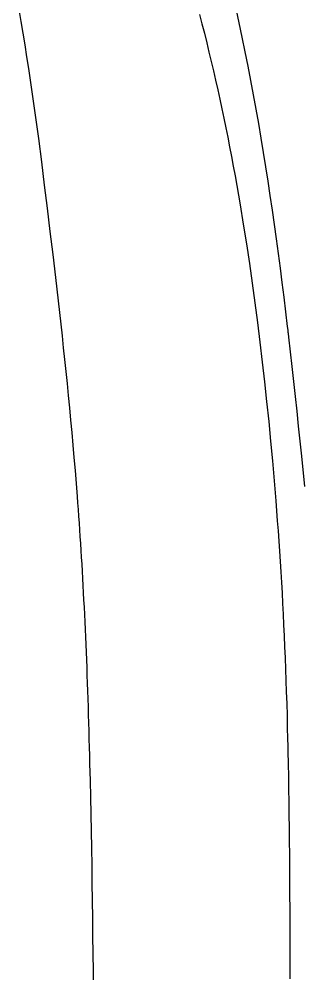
# Model space of a CAD drawing. Extents: x 0 to 279, y 0 to 212.
# Drawn here: x 251.51 to 257.19, y 119.99 to 139.11 of the extents above; entities that cross this region are included whole.
import ezdxf

# ---------------------------------------------------------------- set-up
doc = ezdxf.new("R2010")
doc.units = 0
doc.layers.add('LAYER_1', color=18, linetype='CONTINUOUS')

msp = doc.modelspace()

# ---------------------------------------------------------------- linework, layer by layer
at = {"layer": 'LAYER_1'}
for points in [[(252.997, 119.684), (252.994, 120.042), (252.99, 120.399), (252.986, 120.755), (252.981, 121.109), (252.977, 121.461), (252.972, 121.811), (252.967, 122.16), (252.961, 122.506), (252.955, 122.85), (252.948, 123.191), (252.941, 123.529), (252.934, 123.865), (252.926, 124.198), (252.922, 124.363), (252.918, 124.528), (252.913, 124.692), (252.909, 124.854), (252.904, 125.016), (252.899, 125.178), (252.894, 125.338), (252.889, 125.497), (252.884, 125.656), (252.878, 125.813), (252.872, 125.97), (252.867, 126.125), (252.861, 126.28), (252.855, 126.433), (252.848, 126.586), (252.842, 126.737), (252.835, 126.888), (252.828, 127.037), (252.821, 127.185), (252.814, 127.332), (252.806, 127.478), (252.799, 127.623), (252.791, 127.767), (252.783, 127.91), (252.775, 128.052), (252.767, 128.193), (252.758, 128.332), (252.749, 128.471), (252.741, 128.609), (252.732, 128.746), (252.723, 128.883), (252.713, 129.018), (252.704, 129.152), (252.694, 129.286), (252.684, 129.419), (252.674, 129.551), (252.654, 129.812), (252.633, 130.071), (252.612, 130.327), (252.59, 130.58), (252.568, 130.83), (252.545, 131.079), (252.522, 131.325), (252.498, 131.569), (252.474, 131.811), (252.449, 132.051), (252.424, 132.29), (252.399, 132.528), (252.374, 132.764), (252.348, 132.999), (252.321, 133.233), (252.295, 133.466), (252.241, 133.931), (252.187, 134.394), (252.132, 134.857), (252.076, 135.321), (252.019, 135.785), (251.961, 136.251), (251.9, 136.717), (251.837, 137.184), (251.804, 137.418), (251.77, 137.652), (251.736, 137.886), (251.701, 138.12), (251.664, 138.355), (251.627, 138.59), (251.588, 138.826), (251.548, 139.061), (251.507, 139.297)], [(255.117, 139.199), (255.166, 139.011), (255.215, 138.823), (255.262, 138.635), (255.308, 138.447), (255.353, 138.259), (255.397, 138.071), (255.441, 137.882), (255.483, 137.693), (255.525, 137.504), (255.565, 137.314), (255.605, 137.124), (255.644, 136.933), (255.683, 136.742), (255.72, 136.55), (255.757, 136.358), (255.793, 136.165), (255.829, 135.972), (255.863, 135.778), (255.897, 135.584), (255.931, 135.39), (255.995, 135), (256.057, 134.608), (256.116, 134.216), (256.172, 133.822), (256.226, 133.428), (256.278, 133.033), (256.327, 132.637), (256.374, 132.241), (256.419, 131.845), (256.462, 131.449), (256.503, 131.053), (256.541, 130.657), (256.578, 130.261), (256.613, 129.864), (256.646, 129.464), (256.661, 129.264), (256.676, 129.062), (256.691, 128.86), (256.705, 128.656), (256.719, 128.452), (256.732, 128.246), (256.745, 128.038), (256.758, 127.829), (256.77, 127.619), (256.781, 127.407), (256.792, 127.193), (256.802, 126.977), (256.812, 126.759), (256.822, 126.539), (256.831, 126.317), (256.84, 126.092), (256.848, 125.865), (256.856, 125.635), (256.863, 125.403), (256.87, 125.167), (256.876, 124.929), (256.882, 124.688), (256.885, 124.566), (256.888, 124.443), (256.893, 124.196), (256.897, 123.945), (256.901, 123.692), (256.905, 123.435), (256.909, 123.176), (256.912, 122.914), (256.914, 122.649), (256.917, 122.383), (256.919, 122.113), (256.92, 121.842), (256.922, 121.568), (256.923, 121.293), (256.924, 121.015), (256.924, 120.736), (256.925, 120.455), (256.925, 120.173), (256.925, 119.889)], [(255.845, 139.321), (255.907, 139.032), (255.967, 138.743), (256.026, 138.454), (256.084, 138.166), (256.14, 137.877), (256.194, 137.589), (256.247, 137.301), (256.297, 137.014), (256.347, 136.726), (256.394, 136.438), (256.441, 136.15), (256.486, 135.861), (256.529, 135.573), (256.572, 135.284), (256.613, 134.994), (256.653, 134.705), (256.692, 134.414), (256.731, 134.123), (256.768, 133.832), (256.804, 133.539), (256.84, 133.246), (256.875, 132.952), (256.883, 132.878), (256.888, 132.841), (256.889, 132.832), (256.889, 132.828), (256.89, 132.826), (256.89, 132.824), (256.891, 132.815), (256.899, 132.741), (256.933, 132.446), (256.967, 132.149), (256.999, 131.852), (257.032, 131.553), (257.064, 131.255), (257.095, 130.955), (257.126, 130.655), (257.157, 130.354), (257.217, 129.75)]]:
    msp.add_lwpolyline(points, dxfattribs=at)

doc.saveas('drawing.dxf')
